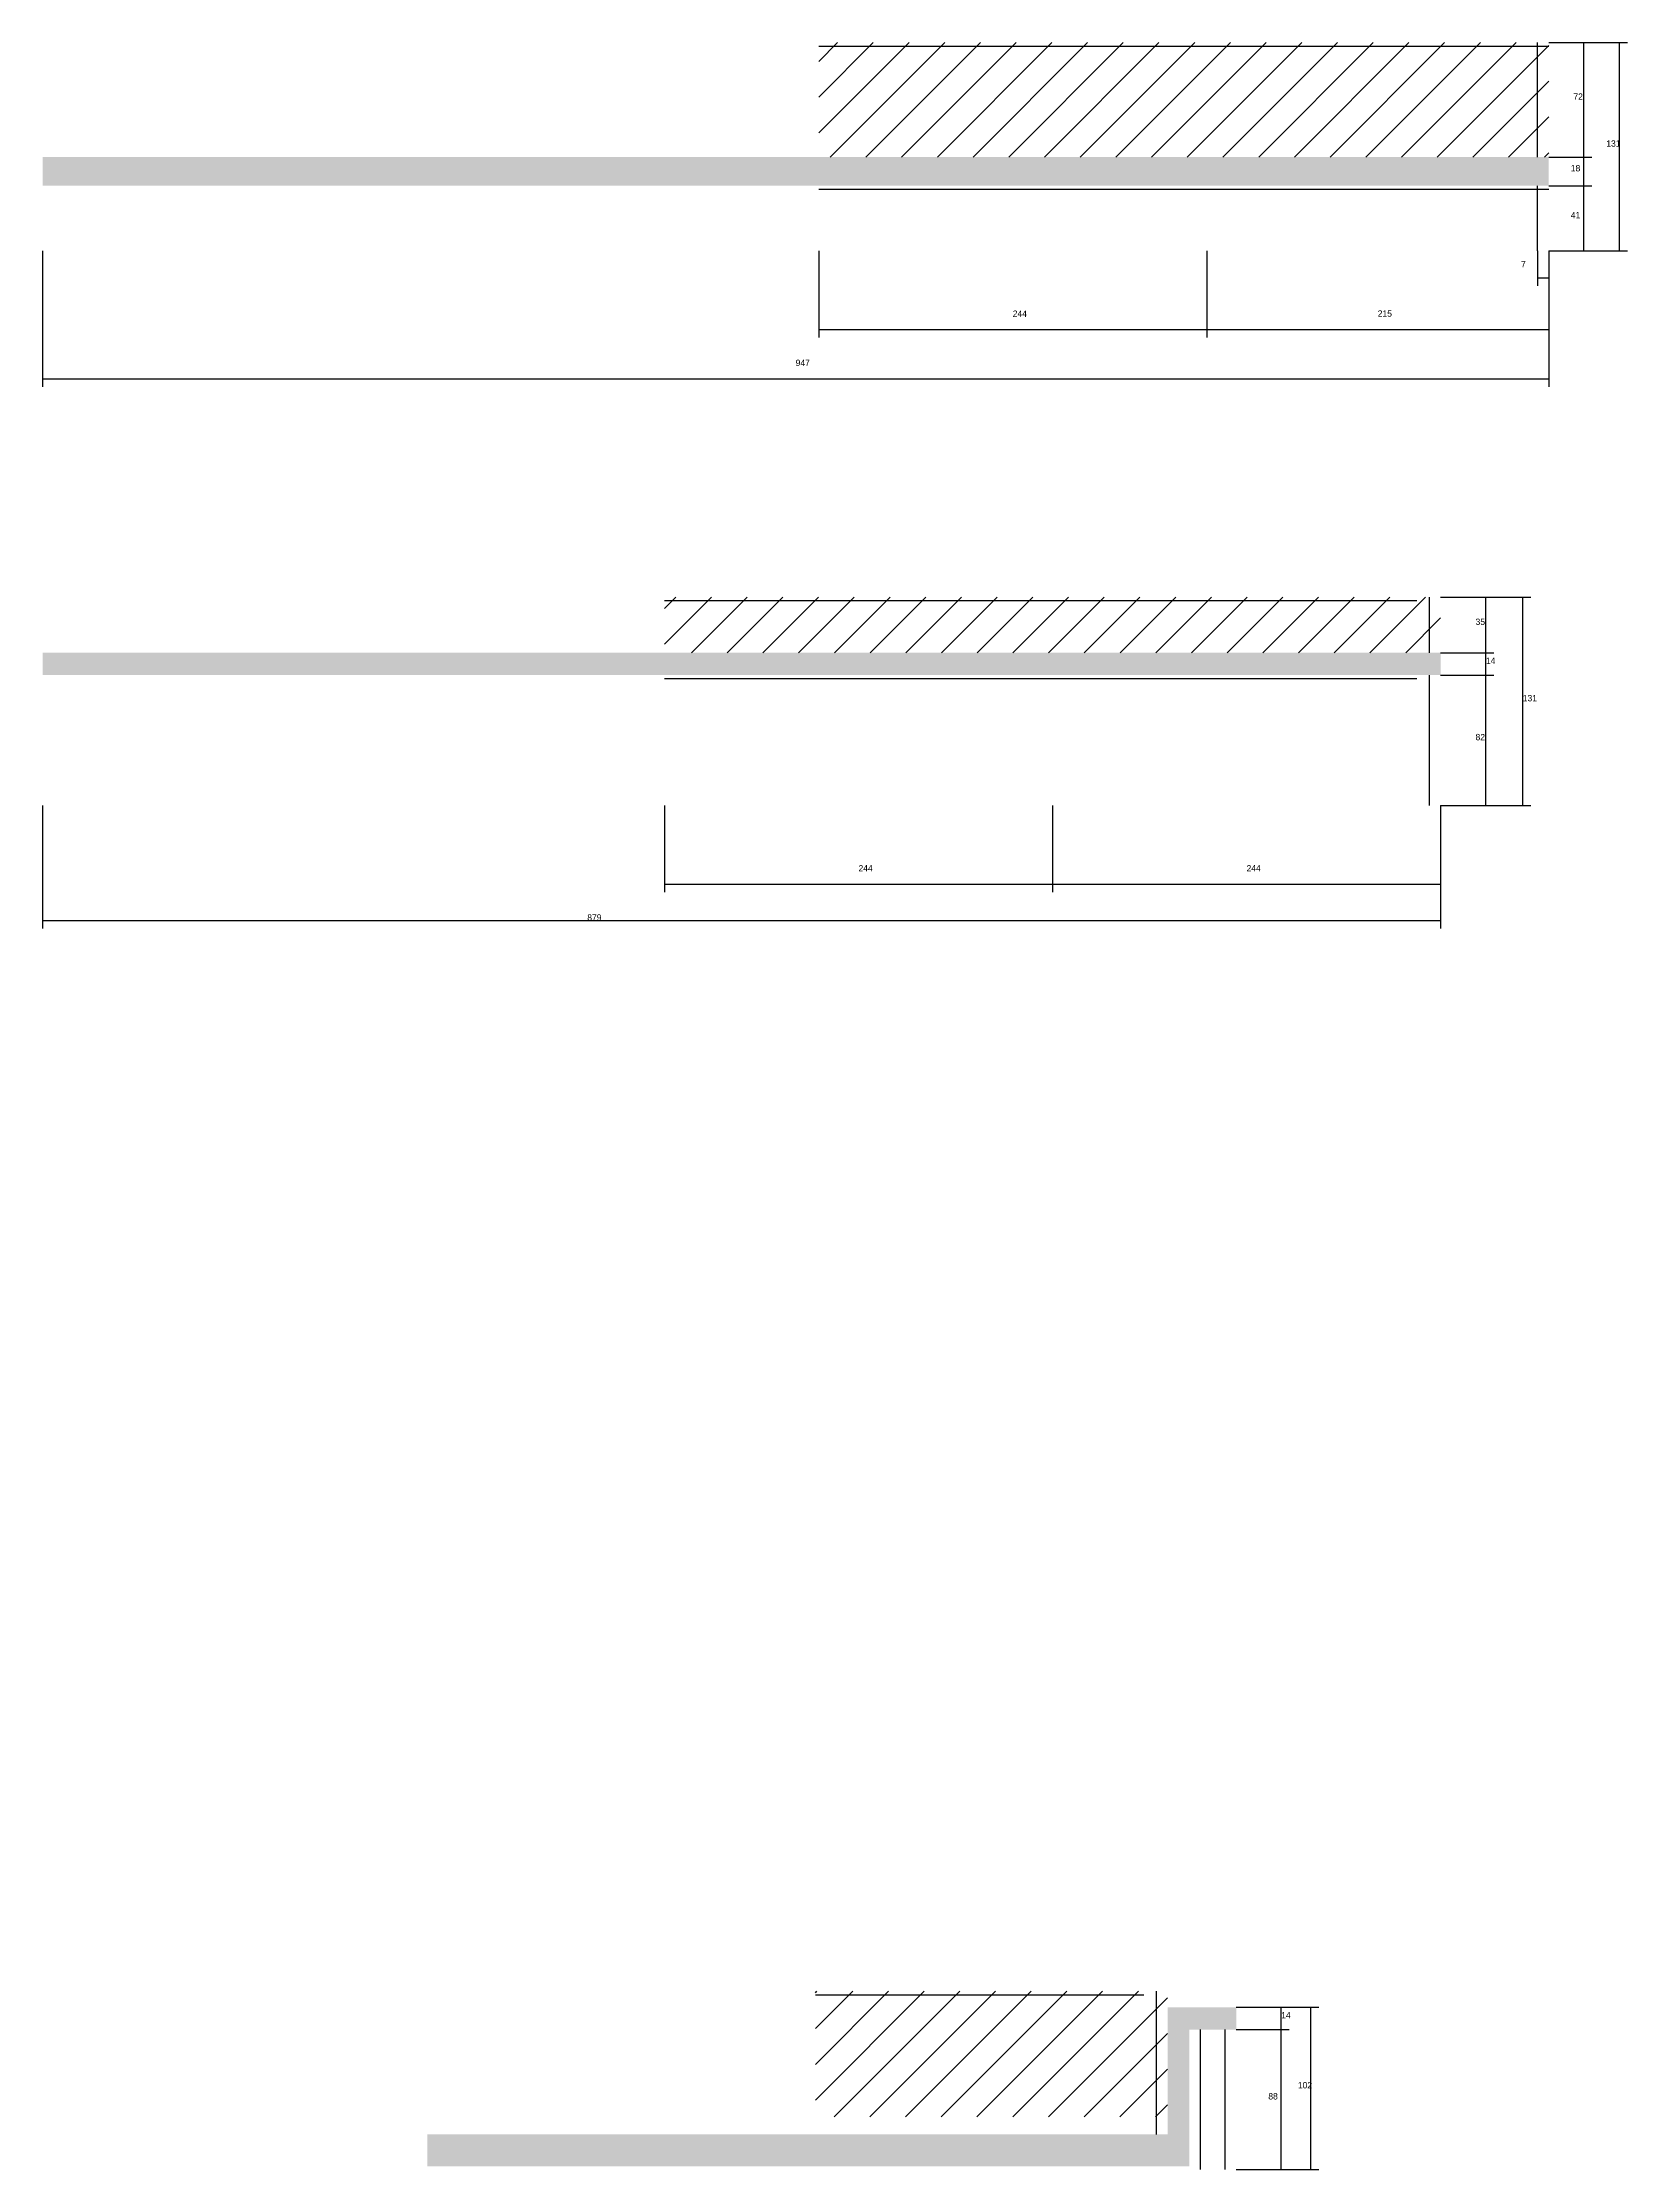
# Model space of a CAD drawing. Header units: metres. Extents: x -6844 to -4257, y 8505 to 9842.
# Drawn here: x -6844 to -5848, y 8505 to 9842 of the extents above; entities that cross this region are included whole.
import ezdxf

# ---------------------------------------------------------------- set-up
doc = ezdxf.new("R2010")
doc.units = ezdxf.units.M
for name, color, linetype in [('COTA', 241, 'Continuous'), ('Hachura', 253, 'Continuous'), ('SARR_2.2x7', 40, 'Continuous')]:
    doc.layers.add(name, color=color, linetype=linetype)

msp = doc.modelspace()

# ---------------------------------------------------------------- hatches: boundary and pattern name
at = {"layer": 'COTA'}
h = msp.add_hatch(dxfattribs=at)
h.set_pattern_fill('AR-CONC', scale=0.03)
h.paths.add_polyline_path([(-6844.3, 9770.5), (-6844.3, 9752.5), (-5897.3, 9752.5), (-5897.3, 9770.5)])
h = msp.add_hatch(dxfattribs=at)
h.set_pattern_fill('AR-CONC', scale=0.03)
h.paths.add_polyline_path([(-5965.3, 9444.8), (-5965.3, 9458.8), (-6844.3, 9458.8), (-6844.3, 9444.8)])
h = msp.add_hatch(dxfattribs=at)
h.set_pattern_fill('AR-CONC', scale=0.03)
h.paths.add_polyline_path([(-6123.3, 8507.2), (-6123.3, 8593.2), (-6093.8, 8593.2), (-6093.8, 8607.2), (-6136.9, 8607.2), (-6136.9, 8527.2), (-6602.4, 8527.2), (-6602.4, 8507.2)])
at = {"layer": 'Hachura'}
h = msp.add_hatch(dxfattribs=at)
h.set_pattern_fill('ANSI31', scale=5)
h.paths.add_polyline_path([(-6356.3, 9842.5), (-6356.3, 9770.5), (-6112.3, 9770.5), (-6112.3, 9842.5)])
h = msp.add_hatch(dxfattribs=at)
h.set_pattern_fill('ANSI31', scale=5)
h.paths.add_polyline_path([(-6112.3, 9842.5), (-6112.3, 9770.5), (-5897.3, 9770.5), (-5897.3, 9842.5)])
h = msp.add_hatch(dxfattribs=at)
h.set_pattern_fill('ANSI31', scale=5)
h.paths.add_polyline_path([(-6209.3, 9458.8), (-6209.3, 9493.8), (-6453.3, 9493.8), (-6453.3, 9458.8)])
h = msp.add_hatch(dxfattribs=at)
h.set_pattern_fill('ANSI31', scale=5)
h.paths.add_polyline_path([(-6209.3, 9493.8), (-6209.3, 9458.8), (-5965.3, 9458.8), (-5965.3, 9493.8)])
h = msp.add_hatch(dxfattribs=at)
h.set_pattern_fill('ANSI31', scale=5)
h.paths.add_polyline_path([(-6136.9, 8538.2), (-6136.9, 8617.2), (-6358.4, 8617.2), (-6358.4, 8538.2)])

# ---------------------------------------------------------------- linework, layer by layer
at = {"layer": 'COTA'}
for p, q in [((-5897.3, 9842.5), (-5847.8, 9842.5)), ((-5897.3, 9842.5), (-5870.3, 9842.5)), ((-5875.3, 9770.5), (-5875.3, 9842.5)), ((-5852.8, 9711.5), (-5852.8, 9842.5)), ((-5897.3, 9770.5), (-5870.3, 9770.5)), ((-5897.3, 9770.5), (-5870.3, 9770.5)), ((-5875.3, 9752.5), (-5875.3, 9770.5)), ((-5897.3, 9752.5), (-5870.3, 9752.5)), ((-5897.3, 9752.5), (-5870.3, 9752.5)), ((-5875.3, 9711.5), (-5875.3, 9752.5)), ((-6844.3, 9711.5), (-6844.3, 9626)), ((-6356.3, 9711.5), (-6356.3, 9657)), ((-6112.3, 9711.5), (-6112.3, 9657)), ((-6112.3, 9711.5), (-6112.3, 9657)), ((-5904.3, 9711.5), (-5904.3, 9689.6)), ((-5897.3, 9711.5), (-5870.3, 9711.5)), ((-5897.3, 9711.5), (-5847.8, 9711.5)), ((-5897.3, 9711.5), (-5897.3, 9626)), ((-5897.3, 9711.5), (-5897.3, 9689.6)), ((-5897.3, 9699.3), (-5897.3, 9657)), ((-5904.3, 9694.6), (-5897.3, 9694.6)), ((-6356.3, 9662), (-6112.3, 9662)), ((-6112.3, 9662), (-5897.3, 9662)), ((-6844.3, 9631), (-5897.3, 9631)), ((-5965.3, 9493.8), (-5908.6, 9493.8)), ((-5965.3, 9493.8), (-5931.8, 9493.8)), ((-5936.8, 9458.8), (-5936.8, 9493.8)), ((-5913.6, 9362.8), (-5913.6, 9493.8)), ((-5965.3, 9458.8), (-5931.8, 9458.8)), ((-5965.3, 9458.8), (-5931.8, 9458.8)), ((-5936.8, 9444.8), (-5936.8, 9458.8)), ((-5965.3, 9444.8), (-5931.8, 9444.8)), ((-5965.3, 9444.8), (-5931.8, 9444.8)), ((-5936.8, 9362.8), (-5936.8, 9444.8)), ((-6844.3, 9362.8), (-6844.3, 9285.4)), ((-6453.3, 9362.8), (-6453.3, 9308.3)), ((-6209.3, 9362.8), (-6209.3, 9308.3)), ((-6209.3, 9362.8), (-6209.3, 9308.3)), ((-5965.3, 9362.8), (-5931.8, 9362.8)), ((-5965.3, 9362.8), (-5908.6, 9362.8)), ((-5965.3, 9362.8), (-5965.3, 9285.4)), ((-5965.3, 9350.6), (-5965.3, 9308.3)), ((-6453.3, 9313.3), (-6209.3, 9313.3)), ((-6209.3, 9313.3), (-5965.3, 9313.3)), ((-6844.3, 9290.4), (-5965.3, 9290.4)), ((-6093.8, 8607.2), (-6060.5, 8607.2)), ((-6093.8, 8607.2), (-6041.9, 8607.2)), ((-6065.5, 8593.2), (-6065.5, 8607.2)), ((-6046.9, 8505.2), (-6046.9, 8607.2)), ((-6093.8, 8593.2), (-6060.5, 8593.2)), ((-6093.8, 8593.2), (-6060.5, 8593.2)), ((-6065.5, 8505.2), (-6065.5, 8593.2)), ((-6093.8, 8505.2), (-6060.5, 8505.2)), ((-6093.8, 8505.2), (-6041.9, 8505.2))]:
    msp.add_line(p, q, dxfattribs=at)
at = {"layer": 'SARR_2.2x7'}
for p, q in [((-6356.3, 9840.3), (-6112.3, 9840.3)), ((-6112.3, 9840.3), (-5897.3, 9840.3)), ((-5904.3, 9770.5), (-5904.3, 9842.5)), ((-6356.3, 9750.3), (-6112.3, 9750.3)), ((-6112.3, 9750.3), (-5897.3, 9750.3)), ((-5904.3, 9711.5), (-5904.3, 9752.5)), ((-6453.3, 9491.6), (-6209.3, 9491.6)), ((-6209.3, 9491.6), (-5980.3, 9491.6)), ((-5972.3, 9458.8), (-5972.3, 9493.8)), ((-6453.3, 9442.6), (-6209.3, 9442.6)), ((-6209.3, 9442.6), (-5980.3, 9442.6)), ((-5972.3, 9362.8), (-5972.3, 9444.8)), ((-6358.4, 8615), (-6151.9, 8615)), ((-6143.9, 8527.2), (-6143.9, 8617.2)), ((-6116.3, 8505.2), (-6116.3, 8593.2)), ((-6100.8, 8505.2), (-6100.8, 8593.2))]:
    msp.add_line(p, q, dxfattribs=at)

# ---------------------------------------------------------------- texts
at = {"layer": 'COTA'}
for s, p in [('72', (-5881.8, 9806.5)), ('131', (-5861.1, 9777)), ('18', (-5883.4, 9761.5)), ('41', (-5883.4, 9732)), ('7', (-5914.7, 9701.1)), ('244', (-6234.3, 9670)), ('215', (-6004.8, 9670.1)), ('947', (-6370.8, 9639.1)), ('35', (-5943.3, 9476.3)), ('14', (-5936.8, 9451.8)), ('131', (-5913.6, 9428.3)), ('82', (-5943.3, 9403.8)), ('244', (-6331.3, 9321.3)), ('244', (-6087.3, 9321.3)), ('879', (-6501.8, 9290.4)), ('14', (-6065.5, 8600.2)), ('102', (-6055, 8556.2)), ('88', (-6073.6, 8549.2))]:
    msp.add_text(s, height=4, dxfattribs=at).set_placement(p)

doc.saveas('drawing.dxf')
